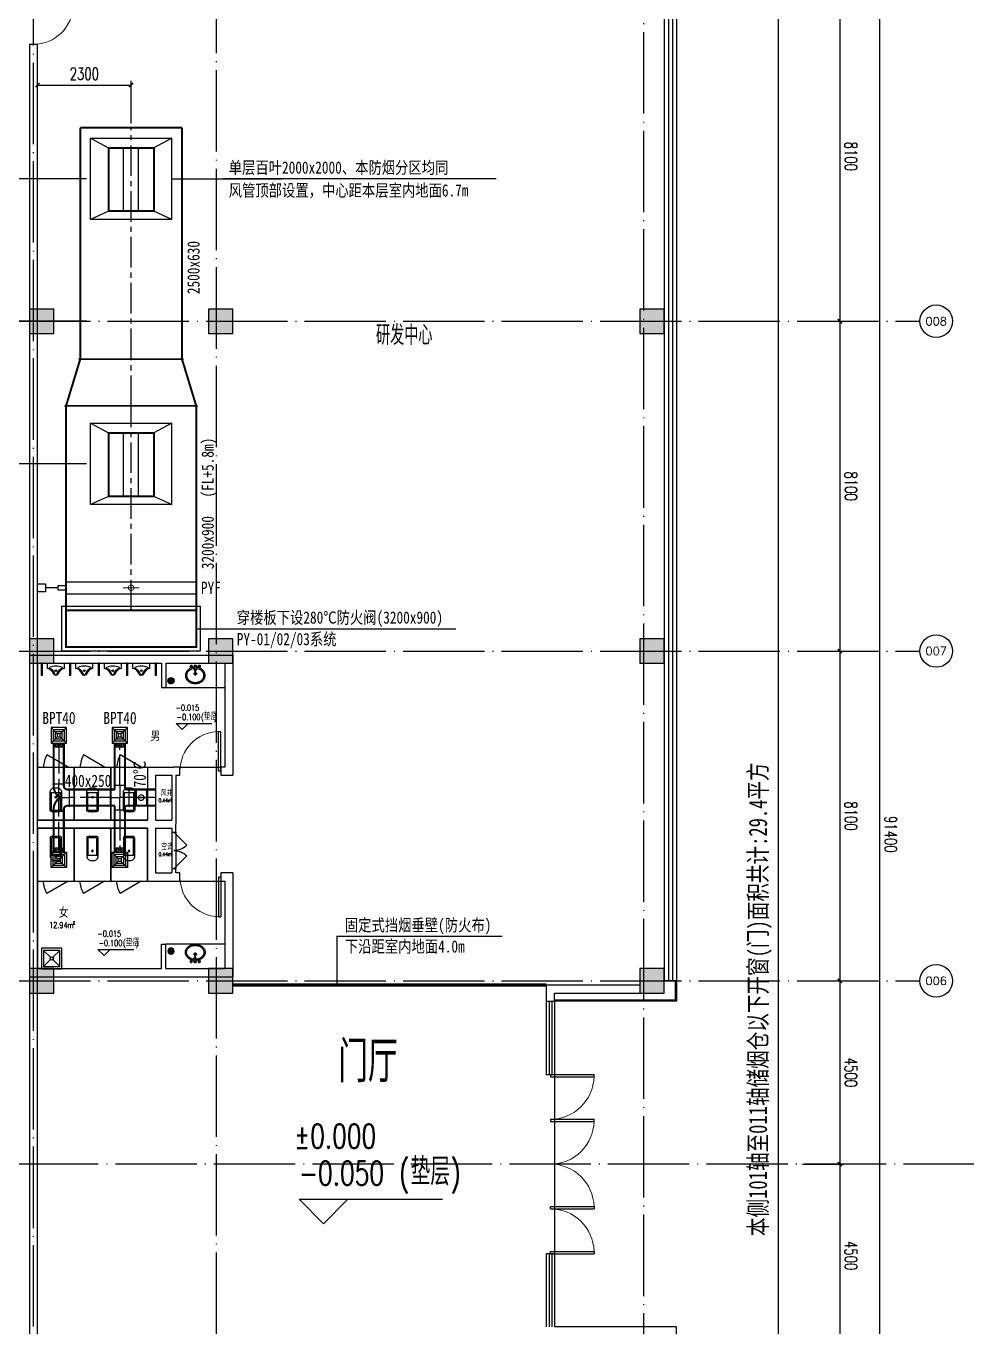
# Model space of a CAD drawing. Extents: x -555607 to 460190, y 498714 to 1664455.
# Drawn here: x -144037 to -120918, y 774720 to 806671 of the extents above; entities that cross this region are included whole.
import ezdxf
from ezdxf.enums import TextEntityAlignment as Align

# ---------------------------------------------------------------- set-up
doc = ezdxf.new("R2010")
doc.units = 0
doc.header["$LTSCALE"] = 1000
doc.header["$MEASUREMENT"] = 0
doc.linetypes.add('CENTER2', pattern=[1.125, 0.75, -0.125, 0.125, -0.125])
doc.linetypes.add('DOTE', pattern=[2.42, 2, -0.2, 0.02, -0.2])
doc.layers.get('Defpoints').update_dxf_attribs({"color": 210})
for name, color, linetype in [('.', 251, 'Continuous'), ('10平面$0$WINDOW', 8, 'Continuous'), ('A-AXIS-D', 1, 'Continuous'), ('A-AXIS-DOTE', 14, 'DOTE'), ('A-CURTAIN', 134, 'Continuous'), ('A-WC', 223, 'Continuous'), ('A-防火门窗', 8, 'Continuous'), ('AS-COLN', 6, 'Continuous'), ('AS-WALL', 40, 'Continuous'), ('CURTWALL', 4, 'Continuous'), ('DUCT-暖通风中心线', 5, 'CENTER2'), ('DUCT-暖通风法兰', 2, 'Continuous'), ('DUCT-暖通风管', 7, 'Continuous'), ('DUCT-暖通风管端线', 2, 'Continuous'), ('PUB_HATCH', 8, 'Continuous'), ('PUB_TEXT', 7, 'Continuous'), ('TH_DIM', 3, 'Continuous'), ('WINDOW', 8, 'Continuous'), ('建-房间', 7, 'Continuous'), ('建-标高', 3, 'Continuous'), ('建-门', 8, 'Continuous'), ('暖通', 7, 'Continuous'), ('灯具', 250, 'Continuous')]:
    doc.layers.add(name, color=color, linetype=linetype)
doc.styles.add('-黑体', font='simhei.ttf', dxfattribs={"width": 0.8})
doc.styles.add('_TCH_AXIS', font='COMPLEX', dxfattribs={"bigfont": 'GBCBIG'})
doc.styles.add('_TCH_DIM_T3', font='SIMPLEX', dxfattribs={"width": 0.705882, "bigfont": 'GBCBIG'})
doc.styles.add('A-AREA', font='SIMPLEX', dxfattribs={"bigfont": 'GBCBIG'})
doc.styles.add('A-DIM_T3', font='SIMPLEX', dxfattribs={"width": 0.705882, "bigfont": 'GBCBIG'})
doc.styles.add('A-STANDARD', font='SIMPLEX', dxfattribs={"bigfont": 'GBCBIG'})
doc.styles.get("Standard").update_dxf_attribs({"font": 'gbenor.shx', "bigfont": 'gbcbig.shx'})
doc.styles.add('图框宋体', font='', dxfattribs={"width": 0.75})
doc.styles.get('图框宋体').set_extended_font_data('SimSun')
doc.linetypes.add('字母', pattern='A,12.7,-5.08,["挡烟垂壁",Standard,S=2.54,R=0,X=-2.54,Y=-1.27],-5.08', length=22.86)
doc.dimstyles.new('_TCH_ARCH&&100', dxfattribs={"dimtxt": 297.5, "dimasz": 100, "dimexe": 100, "dimexo": 100, "dimgap": 126.25, "dimtad": 1, "dimdec": 0, "dimzin": 0, "dimdsep": 46, "dimtxsty": '_TCH_DIM_T3', "dimblk": 'ARCHTICK', "dimcen": 0.09, "dimclrt": 7, "dimazin": 2, "dimtfac": 1, "dimtdec": 0, "dimtix": 1, "dimtmove": 2, "dimatfit": 3, "dimfxl": 100, "dimtolj": 1, "dimtzin": 0, "dimarcsym": 0})
doc.dimstyles.new('_TCH_ARCH&&150', dxfattribs={"dimtxt": 446.25, "dimasz": 150, "dimexe": 375, "dimexo": 450, "dimgap": 150, "dimtad": 1, "dimdec": 0, "dimzin": 0, "dimdsep": 46, "dimtxsty": '_TCH_DIM_T3', "dimblk": 'ARCHTICK', "dimcen": 0.09, "dimclrt": 7, "dimazin": 2, "dimtfac": 1, "dimtdec": 0, "dimtix": 1, "dimtmove": 2, "dimatfit": 3, "dimfxl": 1, "dimtolj": 1, "dimtzin": 0, "dimarcsym": 0})
doc.dimstyles.new('A-DIM&&100', dxfattribs={"dimtxt": 297.5, "dimasz": 100, "dimexe": 100, "dimexo": 100, "dimgap": 126.25, "dimtad": 1, "dimdec": 0, "dimzin": 0, "dimdsep": 46, "dimtxsty": 'A-DIM_T3', "dimblk": 'ARCHTICK', "dimcen": 0.09, "dimclrt": 7, "dimazin": 2, "dimtfac": 1, "dimtdec": 0, "dimtix": 1, "dimtmove": 2, "dimatfit": 3, "dimfxl": 1, "dimtolj": 1, "dimtzin": 0, "dimarcsym": 0})

# ---------------------------------------------------------------- blocks, each defined once
blk = doc.blocks.new('_ArchTick')
at = {"color": 0, "linetype": 'ByBlock', "const_width": 0.4}
blk.add_lwpolyline([(-0.5, -0.5), (0.5, 0.5)], dxfattribs=at)
blk = doc.blocks.new('*D169')
at = {"layer": 'A-AXIS-D', "color": 0, "lineweight": -2, "transparency": 16777216}
for p, q in [((-124860, 832520), (-122965, 832520)), ((-123065, 832520), (-123065, 741120)), ((-124860, 741120), (-122965, 741120))]:
    blk.add_line(p, q, dxfattribs=at)
at = {"layer": 'Defpoints', "color": 0, "transparency": 16777216}
for p in [(-124960, 832520), (-124960, 741120), (-123065, 741120)]:
    blk.add_point(p, dxfattribs=at)
at = {"layer": 'A-AXIS-D', "color": 0, "lineweight": -2, "transparency": 16777216, "xscale": 100, "yscale": 100, "zscale": 100}
for p, rotation in [((-123065, 832520), 90), ((-123065, 741120), 270)]:
    blk.add_blockref('_ArchTick', p, dxfattribs=dict(at, rotation=rotation))
at = {"layer": 'A-AXIS-D', "color": 7, "transparency": 16777216, "insert": (-122790, 786820), "char_height": 297.5, "attachment_point": 5, "rotation": 270, "style": '_TCH_DIM_T3'}
blk.add_mtext('\\A1;91400', dxfattribs=at)
blk = doc.blocks.new('*D204')
at = {"layer": 'A-AXIS-D', "color": 0, "lineweight": -2, "transparency": 16777216}
for p, q in [((-124960, 807520), (-123944, 807520)), ((-124044, 807520), (-124044, 799420)), ((-124960, 799420), (-123944, 799420))]:
    blk.add_line(p, q, dxfattribs=at)
at = {"layer": 'Defpoints', "color": 0, "transparency": 16777216}
for p in [(-125060, 807520), (-125060, 799420), (-124044, 799420)]:
    blk.add_point(p, dxfattribs=at)
at = {"layer": 'A-AXIS-D', "color": 0, "lineweight": -2, "transparency": 16777216, "xscale": 100, "yscale": 100, "zscale": 100}
for p, rotation in [((-124044, 807520), 90), ((-124044, 799420), 270)]:
    blk.add_blockref('_ArchTick', p, dxfattribs=dict(at, rotation=rotation))
at = {"layer": 'A-AXIS-D', "color": 7, "transparency": 16777216, "insert": (-123769, 803470), "char_height": 297.5, "attachment_point": 5, "rotation": 270, "style": 'A-DIM_T3'}
blk.add_mtext('\\A1;8100', dxfattribs=at)
blk = doc.blocks.new('*D205')
at = {"layer": 'A-AXIS-D', "color": 0, "lineweight": -2, "transparency": 16777216}
for p, q in [((-124960, 799420), (-123944, 799420)), ((-124044, 799420), (-124044, 791320)), ((-124960, 791320), (-123944, 791320))]:
    blk.add_line(p, q, dxfattribs=at)
at = {"layer": 'Defpoints', "color": 0, "transparency": 16777216}
for p in [(-125060, 799420), (-125060, 791320), (-124044, 791320)]:
    blk.add_point(p, dxfattribs=at)
at = {"layer": 'A-AXIS-D', "color": 0, "lineweight": -2, "transparency": 16777216, "xscale": 100, "yscale": 100, "zscale": 100}
for p, rotation in [((-124044, 799420), 90), ((-124044, 791320), 270)]:
    blk.add_blockref('_ArchTick', p, dxfattribs=dict(at, rotation=rotation))
at = {"layer": 'A-AXIS-D', "color": 7, "transparency": 16777216, "insert": (-123769, 795370), "char_height": 297.5, "attachment_point": 5, "rotation": 270, "style": 'A-DIM_T3'}
blk.add_mtext('\\A1;8100', dxfattribs=at)
blk = doc.blocks.new('*D206')
at = {"layer": 'A-AXIS-D', "color": 0, "lineweight": -2, "transparency": 16777216}
for p, q in [((-124960, 791320), (-123944, 791320)), ((-124044, 791320), (-124044, 783220)), ((-124960, 783220), (-123944, 783220))]:
    blk.add_line(p, q, dxfattribs=at)
at = {"layer": 'Defpoints', "color": 0, "transparency": 16777216}
for p in [(-125060, 791320), (-125060, 783220), (-124044, 783220)]:
    blk.add_point(p, dxfattribs=at)
at = {"layer": 'A-AXIS-D', "color": 0, "lineweight": -2, "transparency": 16777216, "xscale": 100, "yscale": 100, "zscale": 100}
for p, rotation in [((-124044, 791320), 90), ((-124044, 783220), 270)]:
    blk.add_blockref('_ArchTick', p, dxfattribs=dict(at, rotation=rotation))
at = {"layer": 'A-AXIS-D', "color": 7, "transparency": 16777216, "insert": (-123769, 787270), "char_height": 297.5, "attachment_point": 5, "rotation": 270, "style": 'A-DIM_T3'}
blk.add_mtext('\\A1;8100', dxfattribs=at)
blk = doc.blocks.new('*D207')
at = {"layer": 'A-AXIS-D', "color": 0, "lineweight": -2, "transparency": 16777216}
for p, q in [((-124960, 783220), (-123944, 783220)), ((-124044, 783220), (-124044, 778720)), ((-124960, 778720), (-123944, 778720))]:
    blk.add_line(p, q, dxfattribs=at)
at = {"layer": 'Defpoints', "color": 0, "transparency": 16777216}
for p in [(-125060, 783220), (-125060, 778720), (-124044, 778720)]:
    blk.add_point(p, dxfattribs=at)
at = {"layer": 'A-AXIS-D', "color": 0, "lineweight": -2, "transparency": 16777216, "xscale": 100, "yscale": 100, "zscale": 100}
for p, rotation in [((-124044, 783220), 90), ((-124044, 778720), 270)]:
    blk.add_blockref('_ArchTick', p, dxfattribs=dict(at, rotation=rotation))
at = {"layer": 'A-AXIS-D', "color": 7, "transparency": 16777216, "insert": (-123769, 780970), "char_height": 297.5, "attachment_point": 5, "rotation": 270, "style": 'A-DIM_T3'}
blk.add_mtext('\\A1;4500', dxfattribs=at)
blk = doc.blocks.new('*D208')
at = {"layer": 'A-AXIS-D', "color": 0, "lineweight": -2, "transparency": 16777216}
for p, q in [((-124960, 778720), (-123944, 778720)), ((-124044, 778720), (-124044, 774220)), ((-124960, 774220), (-123944, 774220))]:
    blk.add_line(p, q, dxfattribs=at)
at = {"layer": 'Defpoints', "color": 0, "transparency": 16777216}
for p in [(-125060, 778720), (-125060, 774220), (-124044, 774220)]:
    blk.add_point(p, dxfattribs=at)
at = {"layer": 'A-AXIS-D', "color": 0, "lineweight": -2, "transparency": 16777216, "xscale": 100, "yscale": 100, "zscale": 100}
for p, rotation in [((-124044, 778720), 90), ((-124044, 774220), 270)]:
    blk.add_blockref('_ArchTick', p, dxfattribs=dict(at, rotation=rotation))
at = {"layer": 'A-AXIS-D', "color": 7, "transparency": 16777216, "insert": (-123769, 776470), "char_height": 297.5, "attachment_point": 5, "rotation": 270, "style": 'A-DIM_T3'}
blk.add_mtext('\\A1;4500', dxfattribs=at)
blk = doc.blocks.new('$DorLib2D$00000001')
for p, q in [((0.45, 0.975), (0.5, 0.975)), ((0.45, 0), (0.45, 0.975)), ((0.5, 0), (0.5, 0.975)), ((0.5, 0), (0.45, 0))]:
    blk.add_line(p, q)
at = {"lineweight": 13}
blk.add_arc((0.475, 0), 0.975, 91.4693, 180, dxfattribs=at)
blk = doc.blocks.new('10平面$0$$DorLib2D$00000002')
for p, q in [((-0.5, 0), (-0.5, 0.4875)), ((-0.475, 0.4875), (-0.5, 0.4875)), ((-0.475, 0), (-0.475, 0.4875)), ((0.475, 0), (0.475, 0.4875)), ((0.475, 0.4875), (0.5, 0.4875)), ((0.5, 0), (0.5, 0.4875)), ((-0.5, 0), (-0.475, 0)), ((0.5, 0), (0.475, 0))]:
    blk.add_line(p, q)
at = {"lineweight": 13}
for centre, start, end in [((-0.4875, 0), 0, 88.53072), ((0.4875, 0), 91.46928, 180)]:
    blk.add_arc(centre, 0.4875, start, end, dxfattribs=at)
blk = doc.blocks.new('10平面$0$$DorLib2D$00000001')
for p, q in [((0.45, 0.975), (0.5, 0.975)), ((0.45, 0), (0.45, 0.975)), ((0.5, 0), (0.5, 0.975)), ((0.5, 0), (0.45, 0))]:
    blk.add_line(p, q)
at = {"lineweight": 13}
blk.add_arc((0.475, 0), 0.975, 91.4693, 180, dxfattribs=at)
blk = doc.blocks.new('A$C34D37DA4')
at = {"color": 250, "ltscale": 0.5}
for points in [[(-250, -108), (250, -108), (250, 392), (-250, 392)], [(-200, -58), (200, -58), (200, 342), (-200, 342)]]:
    blk.add_lwpolyline(points, close=True, dxfattribs=at)
for points in [[(-200, 342), (-28, 171)], [(28, 171), (200, 342)], [(-200, -58), (-28, 114)], [(28, 114), (200, -58)]]:
    blk.add_lwpolyline(points, dxfattribs=at)
blk.add_circle((0, 142), 40, dxfattribs=at)
blk = doc.blocks.new('10平面$0$A$C45A45C18')
at = {"color": 0}
for p, q in [((-117, -125), (-117, 75)), ((-107, 85), (322, 85)), ((322, -165), (322, 115)), ((950, -325, 0), (1250, 195, 0)), ((322, -135), (-107, -135))]:
    blk.add_line(p, q, dxfattribs=at)
at = {"color": 0, "elevation": 0}
blk.add_lwpolyline([(-350, 425), (950, 425), (950, -475), (-350, -475)], close=True, dxfattribs=at)
at = {"color": 0}
blk.add_lwpolyline([(-107, -165, -0.414214), (-147, -125), (-147, 75, -0.414214), (-107, 115), (332, 115, -0.414214), (442, 5), (442, -55, -0.414214), (332, -165)], format="xyb", close=True, dxfattribs=at)
blk.add_circle((211, -25), 20, dxfattribs=at)
for centre, radius, start, end in [((-107, 75), 10, 90, 180), ((950, -325, 0), 600, 60, 90), ((-107, -125), 10, 180, 270)]:
    blk.add_arc(centre, radius, start, end, dxfattribs=at)
for p in [(-147, -25), (211, -25)]:
    blk.add_point(p, dxfattribs=at)
blk = doc.blocks.new('10平面$0$$lvtry$00000224')
at = {"color": 0}
for p, q in [((-363, 0), (-363, -300)), ((-338, 0), (-363, 0)), ((-338, -300), (-363, -300)), ((-338, 0), (-338, -300)), ((337, 0), (337, -300)), ((362, 0), (337, 0)), ((362, -300), (337, -300)), ((362, 0), (362, -300))]:
    blk.add_line(p, q, dxfattribs=at)
at = {"color": 0, "elevation": 0}
blk.add_lwpolyline([(-205, -131), (-205, 0), (205, 0), (205, -131, 0.268068), (51, -263, -0.317765), (0, -300, -0.317765), (-51, -263, 0.268068)], format="xyb", close=True, dxfattribs=at)
at = {"color": 0}
blk.add_circle((0, -182, 0), 20, dxfattribs=at)
for centre, radius, start, end in [((-152, -115, 0), 10, 114.1084, 248.1394), ((5, -466, 0), 395, 66.6675, 114.1084), ((-243, -341, 0), 233, 19.2639, 68.1394), ((0, -256, 0), 24, 199.2639, 269.4998), ((0, -256, 0), 24, 270.5002, 340.7361), ((243, -341, 0), 233, 110.4941, 160.7361), ((158, -113, 0), 10, 290.4941, 66.6675)]:
    blk.add_arc(centre, radius, start, end, dxfattribs=at)
blk.add_point((0, -182, 0), dxfattribs=at)
blk = doc.blocks.new('345345345')
at = {"layer": 'A-WC'}
h = blk.add_hatch(dxfattribs=at)
h.set_pattern_fill('ANSI31', color=250, scale=20)
h.set_pattern_definition([(45, (0, 0), (-22.4506403, 22.4506403), [])])
edge = h.paths.add_edge_path()
edge.add_arc((84993, -2400003), 150, 0, 360)
at = {"layer": 'A-WC', "color": 250}
blk.add_circle((84993, -2400003), 150, dxfattribs=at)
blk = doc.blocks.new('$DorLib2D$00000116')
at = {"color": 0}
for p, q in [((-0.5, 0), (-0.146, 0.354)), ((0.5, 0), (0.146, 0.354))]:
    blk.add_line(p, q, dxfattribs=at)
for centre, start, end in [((-0.5, 0), 0, 45), ((0.5, 0), 135, 180)]:
    blk.add_arc(centre, 0.5, start, end, dxfattribs=at)
blk = doc.blocks.new('A$C43B121A0')
at = {"layer": '.'}
h = blk.add_hatch(dxfattribs=at)
h.set_pattern_fill('ANSI37', scale=25)
h.set_pattern_definition([(45, (0, 0), (-28.0633, 28.0633), []), (135, (0, 0), (-28.0633, -28.0633), [])])
h.paths.add_polyline_path([(300, 80), (382, 80), (382, 220), (300, 220)])
at = {"layer": '灯具', "color": 7}
for p, q in [((120, 180), (0, 300)), ((180, 180), (300, 300)), ((0, 0), (120, 120)), ((300, 0), (180, 120)), ((300, 220), (382, 220)), ((300, 80), (382, 80)), ((382, 220), (382, 80))]:
    blk.add_line(p, q, dxfattribs=at)
for points in [[(0, 0), (300, 0), (300, 300), (0, 300)], [(40, 40), (260, 40), (260, 260), (40, 260)], [(80, 80), (220, 80), (220, 220), (80, 220)], [(120, 120), (180, 120), (180, 180), (120, 180)]]:
    blk.add_lwpolyline(points, close=True, dxfattribs=at)
blk = doc.blocks.new('$风口$00000108')
for p, q in [((-250, 135), (-190, 75)), ((-250, -135), (-250, 135)), ((250, 135), (200, 75)), ((250, 135), (250, -135)), ((200, 25), (-190, 25)), ((200, -25), (-190, -25)), ((-250, -135), (-190, -75)), ((200, -75), (250, -135)), ((250, -135), (-250, -135))]:
    blk.add_line(p, q)
at = {"linetype": 'Continuous'}
blk.add_line((250, 135), (-250, 135), dxfattribs=at)
at = {"lineweight": 40}
for p, q in [((-190, 75), (200, 75)), ((-190, -75), (-190, 75)), ((200, 75), (200, -75)), ((-190, -75), (200, -75))]:
    blk.add_line(p, q, dxfattribs=at)
blk = doc.blocks.new('*D568')
at = {"layer": 'Defpoints', "color": 0, "transparency": 16777216}
for p in [(-141454, 805222), (-143754, 804175), (-141454, 804175)]:
    blk.add_point(p, dxfattribs=at)
at = {"layer": 'TH_DIM', "color": 0, "lineweight": -2, "transparency": 16777216}
for p, q in [((-143754, 804275), (-143754, 805322)), ((-143754, 805222), (-141454, 805222)), ((-141454, 804275), (-141454, 805322))]:
    blk.add_line(p, q, dxfattribs=at)
at = {"layer": 'TH_DIM', "color": 0, "lineweight": -2, "transparency": 16777216, "xscale": 100, "yscale": 100, "zscale": 100, "rotation": 180}
blk.add_blockref('_ArchTick', (-143754, 805222), dxfattribs=at)
at = {"layer": 'TH_DIM', "color": 0, "lineweight": -2, "transparency": 16777216, "xscale": 100, "yscale": 100, "zscale": 100}
blk.add_blockref('_ArchTick', (-141454, 805222), dxfattribs=at)
at = {"layer": 'TH_DIM', "color": 7, "transparency": 16777216, "insert": (-142604, 805497), "char_height": 297.5, "attachment_point": 5, "style": '_TCH_DIM_T3'}
blk.add_mtext('\\A1;2300', dxfattribs=at)
blk = doc.blocks.new('*D569')
at = {"layer": 'Defpoints', "color": 0, "transparency": 16777216}
for p in [(-145578, 802920), (-142454, 802920), (-142454, 799420)]:
    blk.add_point(p, dxfattribs=at)
at = {"layer": 'TH_DIM', "color": 0, "lineweight": -2, "transparency": 16777216}
for p, q in [((-142554, 802920), (-145678, 802920)), ((-145578, 799420), (-145578, 802920)), ((-142554, 799420), (-145678, 799420))]:
    blk.add_line(p, q, dxfattribs=at)
at = {"layer": 'TH_DIM', "color": 0, "lineweight": -2, "transparency": 16777216, "xscale": 100, "yscale": 100, "zscale": 100}
for p, rotation in [((-145578, 802920), 90), ((-145578, 799420), 270)]:
    blk.add_blockref('_ArchTick', p, dxfattribs=dict(at, rotation=rotation))
at = {"layer": 'TH_DIM', "color": 7, "transparency": 16777216, "insert": (-145853, 801170), "char_height": 297.5, "attachment_point": 5, "rotation": 90, "style": '_TCH_DIM_T3'}
blk.add_mtext('\\A1;3500', dxfattribs=at)
blk = doc.blocks.new('*D570')
at = {"layer": 'Defpoints', "color": 0, "transparency": 16777216}
for p in [(-145578, 799420), (-142454, 799420), (-142454, 795920)]:
    blk.add_point(p, dxfattribs=at)
at = {"layer": 'TH_DIM', "color": 0, "lineweight": -2, "transparency": 16777216}
for p, q in [((-142554, 799420), (-145678, 799420)), ((-145578, 795920), (-145578, 799420)), ((-142554, 795920), (-145678, 795920))]:
    blk.add_line(p, q, dxfattribs=at)
at = {"layer": 'TH_DIM', "color": 0, "lineweight": -2, "transparency": 16777216, "xscale": 100, "yscale": 100, "zscale": 100}
for p, rotation in [((-145578, 799420), 90), ((-145578, 795920), 270)]:
    blk.add_blockref('_ArchTick', p, dxfattribs=dict(at, rotation=rotation))
at = {"layer": 'TH_DIM', "color": 7, "transparency": 16777216, "insert": (-145853, 797670), "char_height": 297.5, "attachment_point": 5, "rotation": 90, "style": '_TCH_DIM_T3'}
blk.add_mtext('\\A1;3500', dxfattribs=at)
blk = doc.blocks.new('*D621')
at = {"layer": 'Defpoints', "color": 0, "transparency": 16777216}
for p in [(-127182, 823720), (-125547, 823720), (-127182, 741820)]:
    blk.add_point(p, dxfattribs=at)
at = {"layer": 'TH_DIM', "color": 0, "lineweight": -2, "transparency": 16777216}
for p, q in [((-126732, 823720), (-125172, 823720)), ((-125547, 741820), (-125547, 823720)), ((-126732, 741820), (-125172, 741820))]:
    blk.add_line(p, q, dxfattribs=at)
at = {"layer": 'TH_DIM', "color": 0, "lineweight": -2, "transparency": 16777216, "xscale": 150, "yscale": 150, "zscale": 150}
for p, rotation in [((-125547, 823720), 90), ((-125547, 741820), 270)]:
    blk.add_blockref('_ArchTick', p, dxfattribs=dict(at, rotation=rotation))
at = {"layer": 'TH_DIM', "color": 7, "transparency": 16777216, "insert": (-125995, 782770), "char_height": 446.25, "attachment_point": 5, "rotation": 90, "style": '图框宋体'}
blk.add_mtext('\\A1;本侧101轴至011轴储烟仓以下开窗(门)面积共计:29.4平方', dxfattribs=at)

msp = doc.modelspace()

# ---------------------------------------------------------------- hatches: boundary and pattern name
at = {"layer": 'PUB_HATCH'}
for points in [[(-143954.2, 799120), (-143354.2, 799120), (-143354.2, 799720), (-143954.2, 799720)], [(-139554.2, 799120), (-138954.2, 799120), (-138954.2, 799720), (-139554.2, 799720)], [(-128954.2, 799120), (-128354.2, 799120), (-128354.2, 799720), (-128954.2, 799720)], [(-143954.2, 791020), (-143354.2, 791020), (-143354.2, 791620), (-143954.2, 791620)], [(-139554.2, 791020), (-138954.2, 791020), (-138954.2, 791620), (-139554.2, 791620)], [(-128954.2, 791020), (-128354.2, 791020), (-128354.2, 791620), (-128954.2, 791620)], [(-143954.2, 782920), (-143354.2, 782920), (-143354.2, 783520), (-143954.2, 783520)], [(-139554.2, 782920), (-138954.2, 782920), (-138954.2, 783520), (-139554.2, 783520)], [(-128954.2, 782920), (-128354.2, 782920), (-128354.2, 783520), (-128954.2, 783520)]]:
    msp.add_hatch(color=256, dxfattribs=at).paths.add_polyline_path(points)

# ---------------------------------------------------------------- linework, layer by layer
at = {"layer": '10平面$0$WINDOW'}
for p, q in [((-131054.2, 780920), (-131054.2, 779820)), ((-131054.2, 779820), (-131054.2, 777620))]:
    msp.add_line(p, q, dxfattribs=at)
at = {"layer": 'A-AXIS-D'}
for centre in [(-121674.9, 799421.1), (-121674.9, 791321.1), (-121674.9, 783221.1)]:
    msp.add_circle(centre, 400, dxfattribs=at)
at = {"layer": 'A-AXIS-DOTE', "color": 250}
for p, q in [((-139354.2, 735826.1), (-139354.2, 841482.3)), ((-128854.2, 540740), (-128854.2, 841482.3)), ((-143854.2, 736010), (-143854.2, 841220)), ((-144454.2, 799420), (-122074.9, 799420)), ((-144454.2, 791320), (-122074.9, 791320)), ((-144454.2, 783220), (-122074.9, 783220)), ((-108381.4, 778720), (-144454.2, 778720))]:
    msp.add_line(p, q, dxfattribs=at)
at = {"layer": 'A-CURTAIN', "color": 8}
for points in [[(-128054.2, 783220), (-128054.2, 782720), (-131054.2, 782720)], [(-128084.2, 783220), (-128084.2, 782750), (-131054.2, 782750)], [(-128054.2, 774220), (-128054.2, 774720), (-131054.2, 774720)]]:
    msp.add_lwpolyline(points, dxfattribs=at)
at = {"layer": 'A-WC', "color": 250}
for p, q in [((-140015.7, 790946), (-139942.7, 790946)), ((-139979.2, 790982.5), (-139979.2, 790909.5)), ((-139904.2, 790972.4), (-139910.6, 790933.5)), ((-139910.6, 790933.5), (-139895.9, 790825.8)), ((-139904.2, 790972.4), (-139854.2, 790972.4)), ((-139904.2, 790972.4), (-139895.9, 790825.8)), ((-139903.1, 790952.7), (-139855.3, 790952.7)), ((-139896.4, 790835.9), (-139862, 790835.9)), ((-139895.9, 790825.8), (-139862.5, 790825.8)), ((-139879.2, 790810.1), (-139879.2, 790719.9)), ((-139854.2, 790972.4), (-139862.5, 790825.8)), ((-139847.7, 790933.5), (-139862.5, 790825.8)), ((-139854.2, 790972.4), (-139847.7, 790933.5)), ((-139815.7, 790946), (-139742.7, 790946)), ((-139779.2, 790982.5), (-139779.2, 790909.5)), ((-139924.2, 790765), (-139834.1, 790765)), ((-139154.2, 790420), (-140604.2, 790420)), ((-139154.2, 784120), (-140604.2, 784120)), ((-139924.2, 783875), (-139834.1, 783875)), ((-139910.6, 783706.5), (-139895.9, 783814.2)), ((-139904.2, 783667.6), (-139895.9, 783814.2)), ((-139896.4, 783804.1), (-139862, 783804.1)), ((-139895.9, 783814.2), (-139862.5, 783814.2)), ((-139879.2, 783829.9), (-139879.2, 783920.1)), ((-139854.2, 783667.6), (-139862.5, 783814.2)), ((-139847.7, 783706.5), (-139862.5, 783814.2)), ((-140015.7, 783694), (-139942.7, 783694)), ((-139979.2, 783657.5), (-139979.2, 783730.5)), ((-139904.2, 783667.6), (-139910.6, 783706.5)), ((-139904.2, 783667.6), (-139854.2, 783667.6)), ((-139903.1, 783687.3), (-139855.3, 783687.3)), ((-139854.2, 783667.6), (-139847.7, 783706.5)), ((-139815.7, 783694), (-139742.7, 783694)), ((-139779.2, 783657.5), (-139779.2, 783730.5))]:
    msp.add_line(p, q, dxfattribs=at)
for points in [[(-139908.6, 790918.5, 0.0550337), (-139972.1, 790905, 0.0888494), (-140048.4, 790863.6, 0.1049875), (-140103.3, 790796.8, 0.1201704), (-140122, 790720, 0.1201704), (-140103.3, 790643.2, 0.1049875), (-140048.4, 790576.4, 0.0888494), (-139972.1, 790535, 0.0800516), (-139879.2, 790520, 0.0800516)], [(-139904.5, 790888.8, 0.0560664), (-139962.6, 790876.6, 0.0888494), (-140029.7, 790840.2, 0.1049875), (-140076.6, 790783, 0.1201704), (-140092, 790720, 0.1201704), (-140076.6, 790657, 0.1049875), (-140029.7, 790599.8, 0.0888494), (-139962.6, 790563.4, 0.0800516), (-139879.2, 790550, 0.0800516)], [(-139879.2, 790520, 0.0800516), (-139786.3, 790535, 0.0888494), (-139710, 790576.4, 0.1049875), (-139655.1, 790643.2, 0.1201704), (-139636.4, 790720, 0.1201704), (-139655.1, 790796.8, 0.1049875), (-139710, 790863.6, 0.0888494), (-139786.3, 790905, 0.0550337), (-139849.8, 790918.5, 0.0800516)], [(-139879.2, 790550, 0.0800516), (-139795.7, 790563.4, 0.0888494), (-139728.7, 790599.8, 0.1049875), (-139681.7, 790657, 0.1201704), (-139666.4, 790720, 0.1201704), (-139681.7, 790783, 0.1049875), (-139728.7, 790840.2, 0.0888494), (-139795.7, 790876.6, 0.0560664), (-139853.9, 790888.8, 0.0800516)], [(-139908.6, 783721.5, -0.0550337), (-139972.1, 783735, -0.0888494), (-140048.4, 783776.4, -0.1049875), (-140103.3, 783843.2, -0.1201704), (-140122, 783920, -0.1201704), (-140103.3, 783996.8, -0.1049875), (-140048.4, 784063.6, -0.0888494), (-139972.1, 784105, -0.0800516), (-139879.2, 784120, -0.0800516)], [(-139904.5, 783751.2, -0.0560664), (-139962.6, 783763.4, -0.0888494), (-140029.7, 783799.8, -0.1049875), (-140076.6, 783857, -0.1201704), (-140092, 783920, -0.1201704), (-140076.6, 783983, -0.1049875), (-140029.7, 784040.2, -0.0888494), (-139962.6, 784076.6, -0.0800516), (-139879.2, 784090, -0.0800516)], [(-139879.2, 784120, -0.0800516), (-139786.3, 784105, -0.0888494), (-139710, 784063.6, -0.1049875), (-139655.1, 783996.8, -0.1201704), (-139636.4, 783920, -0.1201704), (-139655.1, 783843.2, -0.1049875), (-139710, 783776.4, -0.0888494), (-139786.3, 783735, -0.0550337), (-139849.8, 783721.5, -0.0800516)], [(-139879.2, 784090, -0.0800516), (-139795.7, 784076.6, -0.0888494), (-139728.7, 784040.2, -0.1049875), (-139681.7, 783983, -0.1201704), (-139666.4, 783920, -0.1201704), (-139681.7, 783857, -0.1049875), (-139728.7, 783799.8, -0.0888494), (-139795.7, 783763.4, -0.0560664), (-139853.9, 783751.2, -0.0800516)]]:
    msp.add_lwpolyline(points, format="xyb", dxfattribs=at)
for centre, radius in [((-139979.2, 790946), 25), ((-139979.2, 790946), 15), ((-139879.2, 790765), 30), ((-139879.2, 790765), 20), ((-139779.2, 790946), 25), ((-139779.2, 790946), 15), ((-139879.2, 783875), 30), ((-139879.2, 783875), 20), ((-139979.2, 783694), 25), ((-139979.2, 783694), 15), ((-139779.2, 783694), 25), ((-139779.2, 783694), 15)]:
    msp.add_circle(centre, radius, dxfattribs=at)
for centre, start, end in [((-139880.4, 790945.3), 80.52523, 279.47477), ((-139878, 790945.3), 260.52523, 99.47477), ((-139880.4, 783694.7), 80.52523, 279.47477), ((-139878, 783694.7), 260.52523, 99.47477)]:
    msp.add_arc(centre, 7.19, start, end, dxfattribs=at)
at = {"layer": 'A-防火门窗', "color": 8}
for p, q in [((-140454.2, 786870), (-140454.2, 785970)), ((-140354.2, 786870), (-140354.2, 785970))]:
    msp.add_line(p, q, dxfattribs=at)
at = {"layer": 'AS-COLN'}
for p, q in [((-143354.2, 799720), (-143954.2, 799720)), ((-143954.2, 799720), (-143954.2, 799120)), ((-143354.2, 799120), (-143354.2, 799720)), ((-138954.2, 799720), (-139554.2, 799720)), ((-139554.2, 799720), (-139554.2, 799120)), ((-138954.2, 799120), (-138954.2, 799720)), ((-128354.2, 799720), (-128954.2, 799720)), ((-128954.2, 799720), (-128954.2, 799120)), ((-128354.2, 799120), (-128354.2, 799720)), ((-143954.2, 799120), (-143354.2, 799120)), ((-139554.2, 799120), (-138954.2, 799120)), ((-128954.2, 799120), (-128354.2, 799120)), ((-143354.2, 791620), (-143954.2, 791620)), ((-143954.2, 791620), (-143954.2, 791020)), ((-143354.2, 791020), (-143354.2, 791620)), ((-138954.2, 791620), (-139554.2, 791620)), ((-139554.2, 791620), (-139554.2, 791020)), ((-138954.2, 791020), (-138954.2, 791620)), ((-128354.2, 791620), (-128954.2, 791620)), ((-128954.2, 791620), (-128954.2, 791020)), ((-128354.2, 791020), (-128354.2, 791620)), ((-143954.2, 791020), (-143354.2, 791020)), ((-139554.2, 791020), (-138954.2, 791020)), ((-128954.2, 791020), (-128354.2, 791020))]:
    msp.add_line(p, q, dxfattribs=at)
at = {"layer": 'AS-COLN', "color": 3}
for p, q in [((-143354.2, 783520), (-143954.2, 783520)), ((-143954.2, 783520), (-143954.2, 782920)), ((-143354.2, 782920), (-143354.2, 783520)), ((-138954.2, 783520), (-139554.2, 783520)), ((-139554.2, 783520), (-139554.2, 782920)), ((-138954.2, 782920), (-138954.2, 783520)), ((-128354.2, 783520), (-128954.2, 783520)), ((-128954.2, 783520), (-128954.2, 782920)), ((-128354.2, 782920), (-128354.2, 783520)), ((-143954.2, 782920), (-143354.2, 782920)), ((-139554.2, 782920), (-138954.2, 782920)), ((-128954.2, 782920), (-128354.2, 782920))]:
    msp.add_line(p, q, dxfattribs=at)
at = {"layer": 'AS-WALL'}
for p, q in [((-143754.2, 806220), (-143954.2, 806220)), ((-143954.2, 806220), (-143954.2, 770620)), ((-143754.2, 770720), (-143754.2, 806220)), ((-143954.2, 791220), (-140654.2, 791220)), ((-143954.2, 791220), (-143954.2, 787070)), ((-140654.2, 791220), (-138954.2, 791220)), ((-138954.2, 791220), (-138954.2, 791120)), ((-138954.2, 791120), (-138954.2, 791120)), ((-138954.2, 791120), (-138954.2, 790920)), ((-143754.2, 791020), (-140704.2, 791020)), ((-143754.2, 791020), (-143754.2, 787170)), ((-140704.2, 791020), (-140704.2, 790420)), ((-140604.2, 791020), (-140604.2, 790420)), ((-140604.2, 791020), (-139154.2, 791020)), ((-139154.2, 791020), (-139154.2, 791020)), ((-139154.2, 791020), (-139154.2, 788470)), ((-138954.2, 790920), (-138954.2, 790920)), ((-138954.2, 790920), (-138954.2, 788270)), ((-140604.2, 790420), (-140704.2, 790420)), ((-141054.2, 788470), (-141054.2, 787170)), ((-141054.2, 788470), (-140404.2, 788470)), ((-140854.2, 788270), (-140854.2, 787170)), ((-140854.2, 788270), (-140454.2, 788270)), ((-140454.2, 788270), (-140454.2, 787170)), ((-140254.2, 788470), (-140404.2, 788470)), ((-140354.2, 788270), (-140254.2, 788270)), ((-140354.2, 788270), (-140354.2, 787070)), ((-140254.2, 788270), (-140254.2, 788470)), ((-139154.2, 788470), (-139254.2, 788470)), ((-139254.2, 788470), (-139254.2, 788270)), ((-139254.2, 788270), (-138954.2, 788270)), ((-143954.2, 787070), (-143954.2, 783320)), ((-143754.2, 787170), (-141054.2, 787170)), ((-143754.2, 786970), (-141054.2, 786970)), ((-143754.2, 786970), (-143754.2, 783520)), ((-141054.2, 786970), (-141054.2, 785670)), ((-140854.2, 787170), (-140454.2, 787170)), ((-140854.2, 786970), (-140454.2, 786970)), ((-140854.2, 786970), (-140854.2, 785870)), ((-140454.2, 786970), (-140454.2, 786870)), ((-140354.2, 786870), (-140354.2, 787070)), ((-140454.2, 786870), (-140354.2, 786870)), ((-141054.2, 785670), (-140404.2, 785670)), ((-140854.2, 785870), (-140454.2, 785870)), ((-140354.2, 785970), (-140454.2, 785970)), ((-140454.2, 785970), (-140454.2, 785870)), ((-140404.2, 785670), (-140254.2, 785670)), ((-140354.2, 785870), (-140354.2, 785970)), ((-140254.2, 785870), (-140354.2, 785870)), ((-140254.2, 785670), (-140254.2, 785870)), ((-138954.2, 785870), (-139254.2, 785870)), ((-139254.2, 785870), (-139254.2, 785670)), ((-139254.2, 785670), (-139154.2, 785670)), ((-139154.2, 785670), (-139154.2, 783520)), ((-138954.2, 785870), (-138954.2, 783320)), ((-140704.2, 783520), (-140704.2, 784120)), ((-140704.2, 784120), (-140604.2, 784120)), ((-140604.2, 783520), (-140604.2, 784120)), ((-143754.2, 783520), (-140704.2, 783520)), ((-140604.2, 783520), (-139154.2, 783520)), ((-143954.2, 783320), (-140654.2, 783320)), ((-140654.2, 783320), (-138954.2, 783320)), ((-131254.2, 783120), (-128954.2, 783120)), ((-131254.2, 783120), (-131254.2, 782720)), ((-128954.2, 783120), (-128954.2, 782920)), ((-131054.2, 782920), (-128954.2, 782920)), ((-131054.2, 782720), (-131054.2, 782920)), ((-131254.2, 782720), (-131054.2, 782720))]:
    msp.add_line(p, q, dxfattribs=at)
at = {"layer": 'CURTWALL', "color": 8}
for p, q in [((-128354.2, 818220), (-128354.2, 783220)), ((-128254.2, 818220), (-128254.2, 783220)), ((-128154.2, 818220), (-128154.2, 783220)), ((-128054.2, 818220), (-128054.2, 783220)), ((-128054.2, 783220), (-128354.2, 783220))]:
    msp.add_line(p, q, dxfattribs=at)
at = {"layer": 'DUCT-暖通风中心线'}
for p, q in [((-141454.2, 798489.1), (-141454.2, 804175.4)), ((-141454.2, 797338.9), (-141454.2, 798488.9)), ((-141454.2, 792320), (-141454.2, 797338.7)), ((-143232.5, 789061.1), (-143232.5, 788057.7)), ((-141732.5, 788020.2), (-141732.5, 789061.1)), ((-143232.5, 787720), (-143232.5, 788057.5)), ((-141732.5, 788020), (-141732.5, 787970)), ((-141732.5, 787970), (-141732.5, 787720)), ((-143232.5, 787382.5), (-143232.5, 787720)), ((-143232.5, 787720), (-142970, 787720)), ((-141957.7, 787720), (-142969.8, 787720)), ((-141957.5, 787720), (-141907.5, 787720)), ((-141907.5, 787720), (-141732.5, 787720)), ((-141557.5, 787720), (-141732.5, 787720)), ((-141732.5, 787470), (-141732.5, 787720)), ((-141507.5, 787720), (-141557.5, 787720)), ((-140854.2, 787720), (-141507.3, 787720)), ((-143232.5, 786378.9), (-143232.5, 787382.3)), ((-141732.5, 787420), (-141732.5, 787470)), ((-141732.5, 787419.8), (-141732.5, 786378.9))]:
    msp.add_line(p, q, dxfattribs=at)
at = {"layer": 'DUCT-暖通风法兰'}
for p, q in [((-140164.2, 798489), (-142744.2, 798489)), ((-143094.2, 797338.8), (-139814.2, 797338.8)), ((-143382.5, 788057.6), (-143082.5, 788057.6)), ((-142969.9, 787495), (-142969.9, 787945)), ((-141957.6, 787495), (-141957.6, 787945)), ((-141582.5, 788020.1), (-141882.5, 788020.1)), ((-141507.4, 787945), (-141507.4, 787495)), ((-143082.5, 787382.4), (-143382.5, 787382.4)), ((-141882.5, 787419.9), (-141582.5, 787419.9))]:
    msp.add_line(p, q, dxfattribs=at)
at = {"layer": 'DUCT-暖通风管', "const_width": 50}
for points in [[(-140204.2, 804175.4), (-142704.2, 804175.4)], [(-142704.2, 804175.4), (-142704.2, 798489.1)], [(-140204.2, 798489.1), (-140204.2, 804175.4)], [(-143054.2, 797338.9), (-142704.2, 798488.9)], [(-139854.2, 797338.9), (-140204.2, 798488.9)], [(-143054.2, 797338.7), (-143054.2, 792320)], [(-139854.2, 792320), (-139854.2, 797338.7)], [(-143054.2, 792320), (-139854.2, 792320)], [(-143054.2, 792320), (-139854.2, 792320)], [(-143357.5, 789061.1), (-143357.5, 788057.7)], [(-143107.5, 788057.7), (-143107.5, 789061.1)], [(-141857.5, 789061.1), (-141857.5, 788020.2)], [(-141607.5, 788020.2), (-141607.5, 789061.1)], [(-143357.5, 788057.5), (-143357.5, 788007.5)], [(-143107.5, 788007.5), (-143107.5, 788057.5)], [(-142970, 787920), (-143020, 787920)], [(-141957.7, 787920), (-142969.8, 787920)], [(-141957.5, 787920), (-141907.5, 787920)], [(-141907.5, 787920), (-141853.4, 787920)], [(-141857.5, 787970), (-141857.5, 788020)], [(-141607.5, 788020), (-141607.5, 787970)], [(-141557.5, 787920), (-141507.5, 787920)], [(-140854.2, 787920), (-141507.3, 787920)], [(-143357.5, 787432.5), (-143357.5, 787382.5)], [(-143357.5, 787382.3), (-143357.5, 786378.9)], [(-143107.5, 787382.5), (-143107.5, 787432.5)], [(-143107.5, 786378.9), (-143107.5, 787382.3)], [(-143020, 787520), (-142970, 787520)], [(-142969.8, 787520), (-141957.7, 787520)], [(-141907.5, 787520), (-141957.5, 787520)], [(-141853.4, 787520), (-141907.5, 787520)], [(-141857.5, 787420), (-141857.5, 787470)], [(-141857.5, 787419.8), (-141857.5, 786378.9)], [(-141607.5, 787470), (-141607.5, 787420)], [(-141607.5, 786378.9), (-141607.5, 787419.8)], [(-141507.5, 787520), (-141557.5, 787520)], [(-141507.3, 787520), (-140854.2, 787520)]]:
    msp.add_lwpolyline(points, dxfattribs=at)
for points in [[(-143357.5, 788007.5, 0.2605441), (-143196.8, 787720)], [(-141607.5, 787970, 0.4142136), (-141557.5, 787920)], [(-143196.8, 787720, 0.2605441), (-143357.5, 787432.5)], [(-141557.5, 787520, 0.4142136), (-141607.5, 787470)]]:
    msp.add_lwpolyline(points, format="xyb", dxfattribs=at)
at = {"layer": 'DUCT-暖通风管', "extrusion": (0, 0, -1), "const_width": 50}
for points in [[(143020, 787920, 0.4142136), (143107.5, 788007.5)], [(141853.4, 787920, 0.0418865), (141857.5, 787970)], [(143107.5, 787432.5, 0.4142136), (143020, 787520)], [(141857.5, 787470, 0.0418865), (141853.4, 787520)]]:
    msp.add_lwpolyline(points, format="xyb", dxfattribs=at)
at = {"layer": 'DUCT-暖通风管端线'}
for p, q in [((-142704.2, 798489.1), (-140204.2, 798489.1)), ((-140204.2, 798488.9), (-142704.2, 798488.9)), ((-143054.2, 797338.9), (-139854.2, 797338.9)), ((-139854.2, 797338.7), (-143054.2, 797338.7))]:
    msp.add_line(p, q, dxfattribs=at)
at = {"layer": 'WINDOW'}
for p, q in [((-131254.2, 782720), (-131254.2, 780920)), ((-131187.5, 782720), (-131187.5, 780920)), ((-131120.9, 782720), (-131120.9, 780920)), ((-131054.2, 782720), (-131054.2, 780920)), ((-131254.2, 780920), (-131054.2, 780920)), ((-131054.2, 777620), (-131054.2, 776520)), ((-131054.2, 776520), (-131254.2, 776520)), ((-131254.2, 776520), (-131254.2, 774720)), ((-131187.5, 776520), (-131187.5, 774720)), ((-131120.9, 776520), (-131120.9, 774720)), ((-131054.2, 776520), (-131054.2, 774720))]:
    msp.add_line(p, q, dxfattribs=at)
at = {"layer": '建-标高', "color": 8}
for p, q in [((-140200, 789390), (-140350, 789540)), ((-140350, 789540), (-139470, 789540)), ((-140200, 789390), (-140050, 789540)), ((-142120, 783840), (-142270, 783990)), ((-142270, 783990), (-141390, 783990)), ((-142120, 783840), (-141970, 783990)), ((-136726.4, 777255), (-137326.4, 777855)), ((-137326.4, 777855), (-133806.4, 777855)), ((-136726.4, 777255), (-136126.4, 777855))]:
    msp.add_line(p, q, dxfattribs=at)
at = {"layer": '建-门'}
for p, q in [((-140254.2, 788470), (-139254.2, 788470)), ((-140254.2, 785670), (-139254.2, 785670))]:
    msp.add_line(p, q, dxfattribs=at)
at = {"layer": '暖通', "color": 7}
for p, q in [((-140454.2, 802920), (-137744.7, 802920)), ((-132484.8, 802920), (-139184.7, 802920)), ((-143054.2, 793024.3), (-139854.2, 793024.3)), ((-143054.2, 793024.3), (-143054.2, 792724.3)), ((-143054.2, 793024.3), (-143054.2, 792724.3)), ((-143254.2, 792874.3, 2500), (-143554.2, 792874.3)), ((-143254.2, 792924.1), (-143254.2, 792824.5, 5000)), ((-143054.2, 792924.1), (-143254.2, 792924.1)), ((-143254.2, 792824.5), (-143054.2, 792824.5)), ((-143054.2, 792724.3), (-139854.2, 792724.3)), ((-139854.2, 791870), (-133480, 791870)), ((-136401.1, 784316.7, -5000), (-132336.7, 784316.7, -5000)), ((-136401.1, 784316.7, -5000), (-136401.1, 783120))]:
    msp.add_line(p, q, dxfattribs=at)
at = {"layer": '暖通'}
for p, q in [((-141330, 787920), (-141330, 787520)), ((-141330, 787920), (-141330, 787520)), ((-141080, 787920), (-141080, 787520)), ((-141080, 787920), (-141080, 787520))]:
    msp.add_line(p, q, dxfattribs=at)
at = {"layer": '暖通', "color": 7}
for points in [[(-143754.2, 792974.3), (-143554.2, 792974.3), (-143554.2, 792774.3), (-143754.2, 792774.3)], [(-143154.2, 792420), (-139754.2, 792420), (-139754.2, 791320), (-143154.2, 791320)]]:
    msp.add_lwpolyline(points, close=True, dxfattribs=at)
at = {"layer": '暖通', "const_width": 20, "elevation": 0}
msp.add_lwpolyline([(-141253.2, 792874.3), (-141655.2, 792874.3)], dxfattribs=at)
msp.add_lwpolyline([(-141522.4, 792874.3, -1), (-141386, 792874.3, -1)], format="xyb", close=True, dxfattribs=at)
at = {"layer": '暖通', "color": 7, "const_width": 50}
msp.add_lwpolyline([(-143054.2, 792320), (-139854.2, 792320), (-139854.2, 791420), (-143054.2, 791420)], close=True, dxfattribs=at)
at = {"layer": '暖通', "const_width": 30}
msp.add_lwpolyline([(-141330, 787720), (-141080, 787720)], dxfattribs=at)
msp.add_lwpolyline([(-141330, 787720), (-141080, 787720)], dxfattribs=at)
msp.add_lwpolyline([(-141205, 787788.2, 1), (-141205, 787651.8, 1)], format="xyb", close=True, dxfattribs=at)
msp.add_lwpolyline([(-141205, 787788.2, 1), (-141205, 787651.8, 1)], format="xyb", close=True, dxfattribs=at)
at = {"layer": '暖通', "color": 2, "linetype": '字母', "ltscale": 0.05, "const_width": 80}
msp.add_lwpolyline([(-131254.2, 783120), (-138954.2, 783120)], dxfattribs=at)

# ---------------------------------------------------------------- block references
at = {"layer": '10平面$0$WINDOW', "zscale": 199.9999999999999}
for name, p, xscale, yscale, rotation in [('10平面$0$$DorLib2D$00000001', (-131154.2, 780370), -1100, 1100, 270.0000000014832), ('10平面$0$$DorLib2D$00000002', (-131154.2, 778720), -2200, 2200, 270.0000000014833)]:
    msp.add_blockref(name, p, dxfattribs=dict(at, xscale=xscale, yscale=yscale, rotation=rotation))
at = {"layer": 'A-CURTAIN', "color": 250, "zscale": 0.4999999999999999}
for p, xscale, yscale, rotation in [((234006.5, 1931455.1), 0.4999999999999999, 0.4999999999999999, 339.7997433646614), ((234006.5, -356915.1), -0.4999999999999994, 0.4999999999999994, 200.2002566353386)]:
    msp.add_blockref('345345345', p, dxfattribs=dict(at, xscale=xscale, yscale=yscale, rotation=rotation))
at = {"layer": 'A-WC', "color": 250}
for name, p in [('10平面$0$$lvtry$00000224', (-143304.2, 791020)), ('10平面$0$$lvtry$00000224', (-142604.2, 791020)), ('10平面$0$$lvtry$00000224', (-141904.2, 791020)), ('10平面$0$$lvtry$00000224', (-141204.2, 791020)), ('A$C34D37DA4', (-143404.2, 783627.7))]:
    msp.add_blockref(name, p, dxfattribs=at)
at = {"layer": 'A-WC', "color": 250, "rotation": 90.00000039933391}
for p in [(-143329.2, 787520.1, 0), (-142429.2, 787520.1, 0), (-141529.2, 787520.1, 0)]:
    msp.add_blockref('10平面$0$A$C45A45C18', p, dxfattribs=at)
at = {"layer": 'A-WC', "color": 250, "xscale": -1, "rotation": 89.9999996253716}
for p in [(-143329.2, 786619.9, 0), (-142429.2, 786619.9, 0), (-141529.2, 786619.9, 0)]:
    msp.add_blockref('10平面$0$A$C45A45C18', p, dxfattribs=at)
at = {"layer": 'A-防火门窗', "color": 8}
for name, p, xscale, yscale, zscale, rotation in [('$DorLib2D$00000001', (-143854.2, 806720), -1000, 1000, 199.9999999999999, 269.9999999745178), ('$DorLib2D$00000116', (-140404.2, 786420), -900, 900, 100, 269.9999999605117)]:
    msp.add_blockref(name, p, dxfattribs=dict(at, xscale=xscale, yscale=yscale, zscale=zscale, rotation=rotation))
at = {"layer": 'WINDOW', "xscale": 1100, "yscale": 1100, "zscale": 1100, "rotation": 270.0000000014832}
msp.add_blockref('$DorLib2D$00000001', (-131154.2, 777070), dxfattribs=at)
at = {"layer": '建-门', "xscale": 1000, "yscale": 1000, "zscale": 199.9999999999999, "rotation": 359.9999998238549}
msp.add_blockref('$DorLib2D$00000001', (-139754.2, 788370), dxfattribs=at)
at = {"layer": '建-门', "xscale": 1000, "yscale": -1000, "zscale": 199.9999999999999}
msp.add_blockref('$DorLib2D$00000001', (-139754.2, 785770), dxfattribs=at)
at = {"layer": '暖通', "xscale": 4, "yscale": 7.407407407407407, "rotation": 270}
for p in [(-141454.2, 802920), (-141454.2, 795920)]:
    msp.add_blockref('$风口$00000108', p, dxfattribs=at)
at = {"layer": '暖通', "color": 29, "yscale": 1.25987400021404, "zscale": 1.25987400021404, "rotation": 270}
for p, xscale in [((-143421.5, 789439, -5000), 1.25987400021404), ((-141921.5, 789439, -5000), 1.25987400021404), ((-143421.5, 786001, -5000), -1.25987400021404), ((-141921.5, 786001, -5000), -1.25987400021404)]:
    msp.add_blockref('A$C43B121A0', p, dxfattribs=dict(at, xscale=xscale))

# ---------------------------------------------------------------- texts
at = {"layer": 'A-AXIS-D', "color": 7, "style": '_TCH_AXIS'}
for s, p, p2 in [('008', (-121935.9, 799319.6), (-121413.9, 799319.6)), ('007', (-121935.9, 791219.6), (-121413.9, 791219.6)), ('006', (-121935.9, 783119.6), (-121413.9, 783119.6))]:
    msp.add_text(s, height=202.97, dxfattribs=at).set_placement(p, p2, align=Align.FIT)
at = {"layer": 'A-防火门窗', "color": 8, "style": 'A-AREA'}
for s, p in [('风井', (-140725.3, 787760)), ('风井', (-140725.3, 787760)), ('空调', (-140713.4, 786440)), ('空调', (-140713.4, 786440))]:
    msp.add_text(s, height=144.68, dxfattribs=at).set_placement(p)
at = {"layer": 'A-防火门窗', "color": 8, "style": 'A-AREA', "width": 0.705882}
for s, height, p in [('0.44m', 89.25, (-140780.5, 787606.4)), ('0.44m', 89.25, (-140780.5, 787606.4)), ('2', 44.6, (-140480.5, 787658.9)), ('2', 44.6, (-140480.5, 787658.9)), ('0.44m', 89.25, (-140780.5, 786286.4)), ('0.44m', 89.25, (-140780.5, 786286.4)), ('2', 44.6, (-140480.5, 786338.9)), ('2', 44.6, (-140480.5, 786338.9))]:
    msp.add_text(s, height=height, dxfattribs=at).set_placement(p)
at = {"layer": 'PUB_TEXT', "color": 8}
msp.add_text('门厅', height=1012.77, dxfattribs=at).set_placement((-136364.5, 780729.7))
at = {"layer": '建-房间', "color": 8, "style": 'A-AREA'}
for s, height, p in [('研发中心', 482.27, (-135438.9, 798840)), ('男', 241.1, (-140978.8, 789108.3, 5000)), ('女', 241.1, (-143231.8, 784770))]:
    msp.add_text(s, height=height, dxfattribs=at).set_placement(p)
at = {"layer": '建-房间', "color": 8, "style": 'A-AREA', "width": 0.705882}
for s, height, p in [('12.94m', 148.75, (-143467.5, 784514.1)), ('2', 74.4, (-142887.5, 784601.6))]:
    msp.add_text(s, height=height, dxfattribs=at).set_placement(p)
at = {"layer": '建-标高', "color": 8, "style": 'A-STANDARD', "width": 0.705882}
for s, height, p in [('-0.015', 148.75, (-140360.9, 789853.8)), ('-0.100', 148.75, (-140330.9, 789626.2)), ('(', 148.8, (-139735.9, 789626.2)), (')', 148.8, (-139420.2, 789626.2)), ('-0.015', 148.75, (-142280.9, 784303.8)), ('-0.100', 148.75, (-142250.9, 784076.2)), ('(', 148.8, (-141655.9, 784076.2)), (')', 148.8, (-141340.2, 784076.2)), ('%%P0.000', 595, (-137450, 779110)), ('-0.050', 595, (-137330, 778200)), ('(', 595, (-134870, 778200)), (')', 595, (-133607, 778200))]:
    msp.add_text(s, height=height, dxfattribs=at).set_placement(p)
at = {"layer": '建-标高', "color": 8, "style": 'A-STANDARD'}
for height, p in [(168.79, (-139665.9, 789626.2)), (168.79, (-141585.9, 784076.2)), (675.18, (-134590, 778200))]:
    msp.add_text('垫层', height=height, dxfattribs=at).set_placement(p)
at = {"layer": '暖通', "style": '-黑体', "width": 0.8}
for s, p in [('单层百叶2000x2000、本防烟分区均同', (-139056.7, 803045)), ('风管顶部设置，中心距本层室内地面6.7m', (-139056.7, 802484.2)), ('PYF', (-139739.2, 792723.8, 5000)), ('穿楼板下设280℃防火阀(3200x900)', (-138859.2, 791993.8, 5000)), ('PY-01/02/03系统', (-138859.2, 791463.8, 5000)), ('固定式挡烟垂壁(防火布)', (-136203.6, 784440.5)), ('下沿距室内地面4.0m', (-136203.6, 783916.8))]:
    msp.add_text(s, height=300, dxfattribs=at).set_placement(p)
for s, rotation, p in [('2500x630', 90, (-139773.1, 800085.3)), ('(FL+5.8m)', 90, (-139423.1, 795090)), ('3200x900', 90, (-139423.1, 793330)), ('BPT40', 360, (-143635.6, 789527.3, -5000)), ('BPT40', 360, (-142135.6, 789527.3, -5000)), ('70℃', 90, (-141093.6, 787970.9)), ('400x250', 360, (-143083.3, 787984.1, -5000))]:
    msp.add_text(s, height=300, rotation=rotation, dxfattribs=at).set_placement(p)

# ---------------------------------------------------------------- dimensions: what is measured, and where the dimension line sits
at = {"layer": 'A-AXIS-D'}
for base, p1, p2, text, dimstyle, picture, middle in [((-123064.5, 741120), (-124960, 832520), (-124960, 741120), '91400', '_TCH_ARCH&&100', '*D169', (-122789.5, 786820)), ((-124044.2, 799420), (-125060, 807520), (-125060, 799420), '8100', 'A-DIM&&100', '*D204', (-123769.2, 803470)), ((-124044.2, 791320), (-125060, 799420), (-125060, 791320), '8100', 'A-DIM&&100', '*D205', (-123769.2, 795370)), ((-124044.2, 783220), (-125060, 791320), (-125060, 783220), '8100', 'A-DIM&&100', '*D206', (-123769.2, 787270)), ((-124044.2, 778720), (-125060, 783220), (-125060, 778720), '4500', 'A-DIM&&100', '*D207', (-123769.2, 780970)), ((-124044.2, 774220), (-125060, 778720), (-125060, 774220), '4500', 'A-DIM&&100', '*D208', (-123769.2, 776470))]:
    dim = msp.add_linear_dim(base=base, p1=p1, p2=p2, angle=270, text=text, dimstyle=dimstyle, override={"dimgap": 0}, dxfattribs=at)
    dim.commit()
    dim.dimension.update_dxf_attribs({"geometry": picture, "text_midpoint": middle, "dimtype": 129, "text_rotation": 270})
at = {"layer": 'TH_DIM', "color": 7}
dim = msp.add_aligned_dim(p1=(-127181.5, 741820), p2=(-127181.5, 823720), distance=-1634.1, text='本侧101轴至011轴储烟仓以下开窗(门)面积共计:29.4平方', dimstyle='_TCH_ARCH&&150', override={"dimtxsty": '图框宋体'}, dxfattribs=at)
dim.commit()
dim.dimension.update_dxf_attribs({"geometry": '*D621', "text_midpoint": (-125995.3, 782770)})
for p1, p2, distance, text, picture, middle in [((-143754.2, 804175.4), (-141454.2, 804175.4), 1046.3, '2300', '*D568', (-142604.2, 805496.7)), ((-142454.2, 799420), (-142454.2, 802920), 3123.5, '3500', '*D569', (-145852.7, 801170)), ((-142454.2, 795920), (-142454.2, 799420), 3123.5, '3500', '*D570', (-145852.7, 797670))]:
    dim = msp.add_aligned_dim(p1=p1, p2=p2, distance=distance, text=text, dimstyle='_TCH_ARCH&&100', dxfattribs=at)
    dim.commit()
    dim.dimension.update_dxf_attribs({"geometry": picture, "text_midpoint": middle})

doc.saveas('drawing.dxf')
